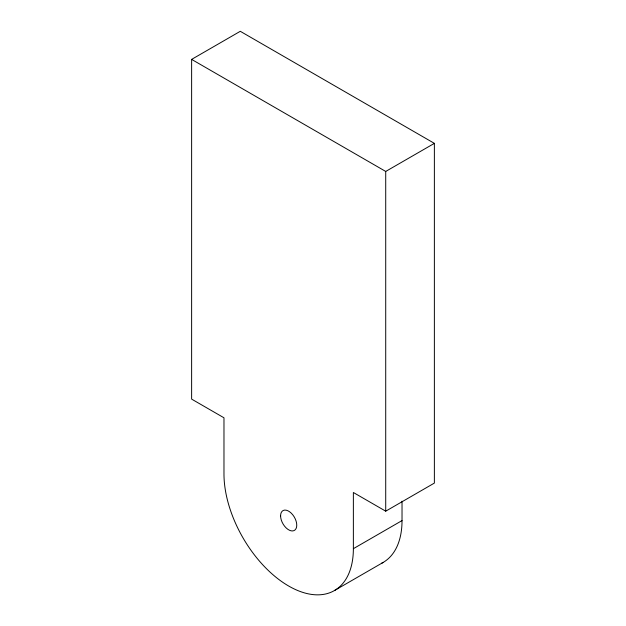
<?xml version="1.0" encoding="UTF-8"?>
<svg xmlns="http://www.w3.org/2000/svg" width="626" height="626" viewBox="0 0 626 626"><rect width="100%" height="100%" fill="white"/><g stroke="black" fill="none" stroke-linecap="round" stroke-linejoin="round"><path stroke-width="0.94" d="M191.626 59.392L240.282 31.3L434.374 143.362L434.374 483.084L385.718 511.176L353.369 492.498L353.369 548.681A91.498 52.827 60 0 1 288.672 586.03A91.498 52.827 60 0 1 223.975 473.976L223.975 417.792L191.626 399.114L191.626 59.392L385.718 171.446L434.374 143.362M353.369 548.681L402.025 520.589L402.025 501.215M334.425 590.561L383.073 562.477M385.718 171.446L385.718 511.176M402.025 520.589A91.498 52.827 60 0 1 381.461 563.345M280.589 515.847A11.44 6.604 60 0 0 292.718 530.934A11.44 6.604 60 0 0 292.718 514.76A11.44 6.604 60 0 0 280.589 515.847"/></g></svg>
